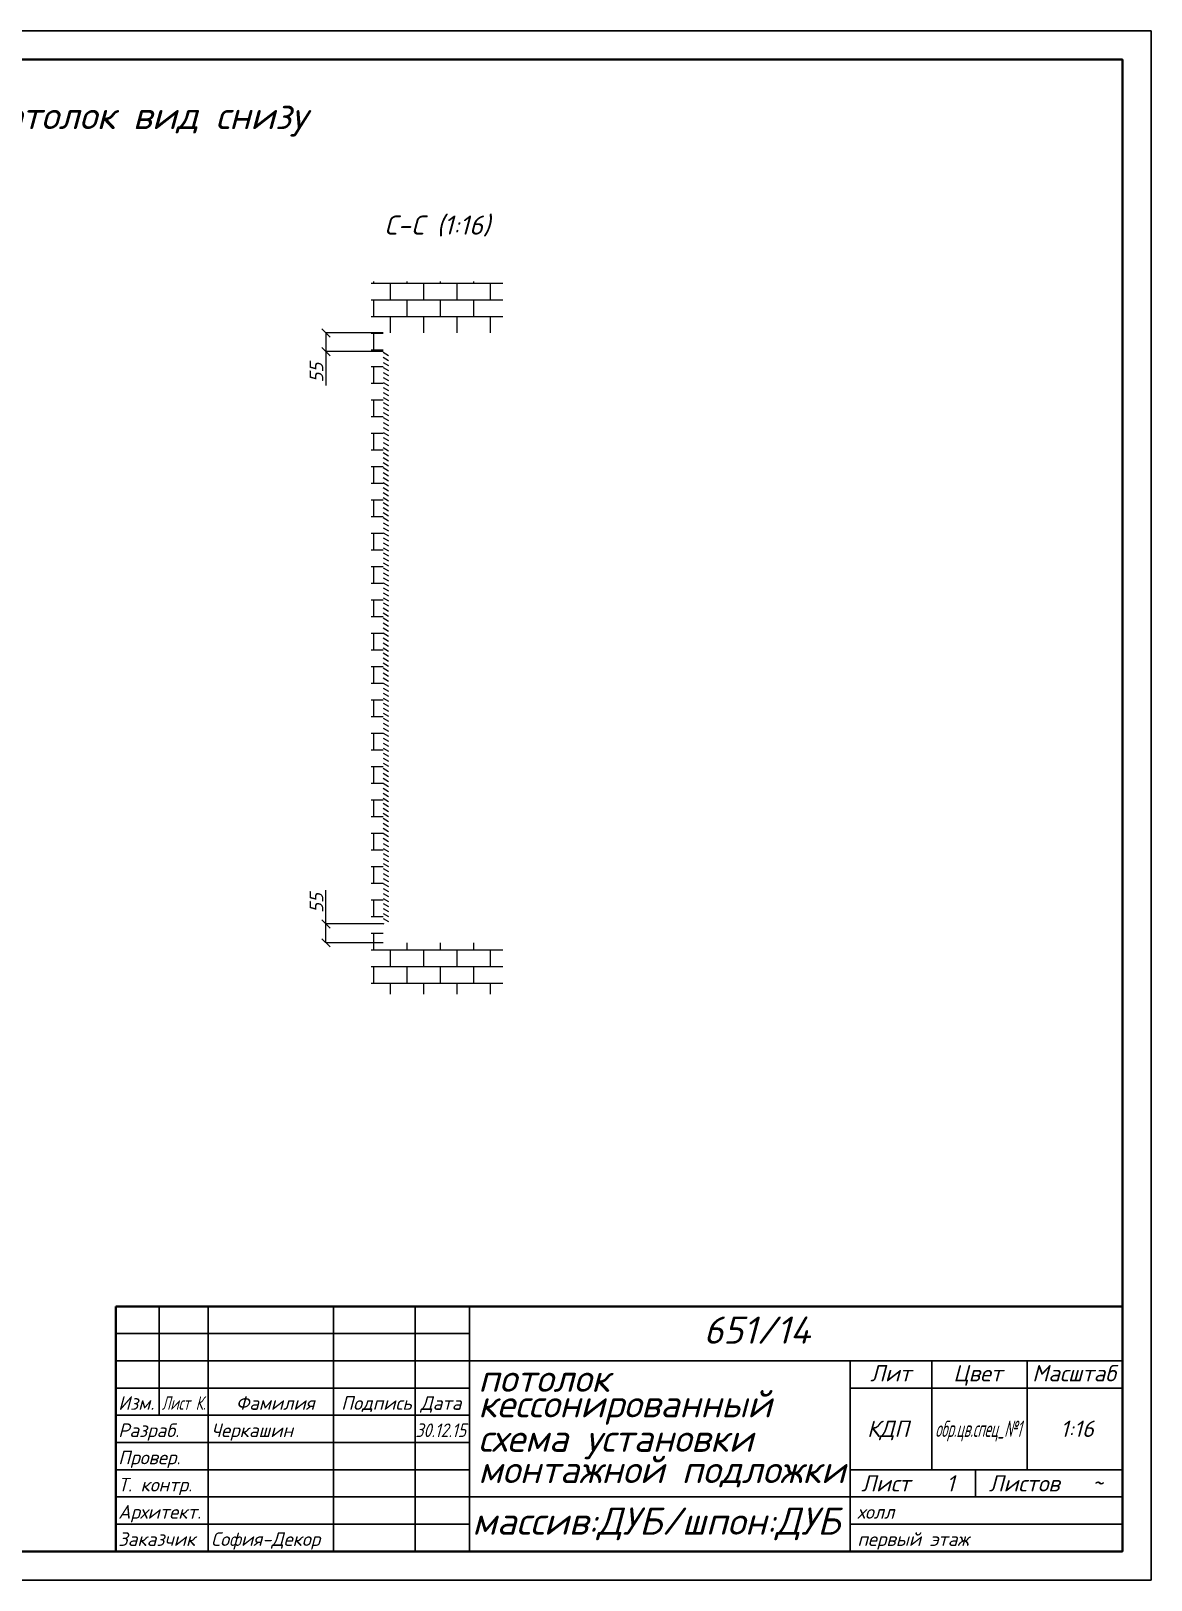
# Paper-space layout 'потолок кессонированный' of a CAD drawing. Header units: millimetres. Extents: x -27 to 1273, y -1179 to -896.
# Drawn here: x 1068 to 1273, y -1179 to -895.7 of the extents above; entities that cross this region are included whole.
import ezdxf
from ezdxf.enums import TextEntityAlignment as Align

# ---------------------------------------------------------------- set-up
doc = ezdxf.new("R2010")
doc.units = ezdxf.units.MM
for name, color, linetype, lineweight in [('MD_Аннотация', 1, 'Continuous', 9), ('MD_Штриховка', 5, 'Continuous', 9), ('служебный слой РАЗМЕРЫ', 4, 'Continuous', 9)]:
    doc.layers.add(name, color=color, linetype=linetype, lineweight=lineweight)
doc.layers.add('служебный слой ШТАМП', color=4, linetype='Continuous')
doc.styles.add('ЕСКД', font='isocpeur.ttf', dxfattribs={"oblique": 15})
doc.dimstyles.new('ЕСКД', dxfattribs={"dimtxt": 2.5, "dimasz": 1.5, "dimexe": 0.05, "dimexo": 0, "dimgap": 0.5, "dimtad": 1, "dimdec": 1, "dimzin": 9, "dimtxsty": 'ЕСКД', "dimblk": 'OBLIQUE', "dimcen": -0.05, "dimclrd": 256, "dimclre": 256, "dimclrt": 256, "dimadec": 1, "dimazin": 0, "dimtfac": 1, "dimtdec": 1, "dimtmove": 0, "dimatfit": 3, "dimldrblk": 'DOTSMALL', "dimfxl": 1, "dimlwd": -1, "dimlwe": -1, "dimarcsym": 0})

# ---------------------------------------------------------------- blocks, each defined once
blk = doc.blocks.new('_OBLIQUE')
at = {"color": 0, "linetype": 'ByBlock'}
blk.add_line((-0.5, -0.5), (0.5, 0.5), dxfattribs=at)
blk = doc.blocks.new('*D113')
at = {"layer": 'Defpoints', "color": 0, "transparency": 16777216}
for p in [(1122.03, -1059.04), (1132.49, -1059.04), (1132.49, -1062.48)]:
    blk.add_point(p, dxfattribs=at)
at = {"layer": 'служебный слой РАЗМЕРЫ', "transparency": 16777216}
for p, q in [((1122.03, -1059.04), (1122.03, -1052.87)), ((1132.49, -1059.04), (1121.98, -1059.04)), ((1122.03, -1062.48), (1122.03, -1059.04)), ((1132.49, -1062.48), (1121.98, -1062.48))]:
    blk.add_line(p, q, dxfattribs=at)
at = {"layer": 'служебный слой РАЗМЕРЫ', "transparency": 16777216, "xscale": 1.5, "yscale": 1.5, "zscale": 1.5}
for p, rotation in [((1122.03, -1059.04), 90), ((1122.03, -1062.48), 270)]:
    blk.add_blockref('_OBLIQUE', p, dxfattribs=dict(at, rotation=rotation))
at = {"layer": 'служебный слой РАЗМЕРЫ', "transparency": 16777216, "insert": (1120.28, -1055.21), "char_height": 2.5, "attachment_point": 5, "rotation": 90, "style": 'ЕСКД'}
blk.add_mtext('55', dxfattribs=at)
blk = doc.blocks.new('_DotSmall')
at = {"color": 0, "linetype": 'ByBlock', "lineweight": -3, "const_width": 0.5}
blk.add_lwpolyline([(-0.0625, 0, 1), (0.0625, 0, 1)], format="xyb", close=True, dxfattribs=at)
blk = doc.blocks.new('*D114')
at = {"layer": 'Defpoints', "color": 0, "transparency": 16777216}
for p in [(1132.49, -950.92), (1122.03, -954.35), (1132.49, -954.35)]:
    blk.add_point(p, dxfattribs=at)
at = {"layer": 'служебный слой РАЗМЕРЫ', "transparency": 16777216}
for p, q in [((1132.49, -950.92), (1121.98, -950.92)), ((1122.03, -950.92), (1122.03, -954.35)), ((1132.49, -954.35), (1121.98, -954.35)), ((1122.03, -954.35), (1122.03, -960.52))]:
    blk.add_line(p, q, dxfattribs=at)
at = {"layer": 'служебный слой РАЗМЕРЫ', "transparency": 16777216, "xscale": 1.5, "yscale": 1.5, "zscale": 1.5}
for p, rotation in [((1122.03, -950.92), 90), ((1122.03, -954.35), 270)]:
    blk.add_blockref('_OBLIQUE', p, dxfattribs=dict(at, rotation=rotation))
at = {"layer": 'служебный слой РАЗМЕРЫ', "transparency": 16777216, "insert": (1120.28, -958.19), "char_height": 2.5, "attachment_point": 5, "rotation": 90, "style": 'ЕСКД'}
blk.add_mtext('55', dxfattribs=at)

psp = doc.layouts.new('потолок кессонированный')

# ---------------------------------------------------------------- hatches: boundary and pattern name
at = {"layer": 'MD_Штриховка'}
h = psp.add_hatch(dxfattribs=at)
h.set_pattern_fill('AR-B816', color=256, scale=0.015, style=0)
h.paths.add_polyline_path([(1130.3074, -1071.854), (1132.4949, -1071.854), (1132.4949, -1062.479), (1132.4949, -1059.0415), (1132.4949, -954.354), (1132.4949, -950.9165), (1132.4949, -941.5415), (1130.3074, -941.5415)], flags=0)
h = psp.add_hatch(dxfattribs=at)
h.set_pattern_fill('AR-B816', color=256, scale=0.015, style=0)
h.paths.add_polyline_path([(1154.3699, -941.5415), (1132.4949, -941.5415), (1132.4949, -950.9165), (1154.3699, -950.9165)], flags=0)
h.paths.add_polyline_path([(1132.4949, -1071.854), (1154.3699, -1071.854), (1154.3699, -1062.479), (1132.4949, -1062.479)], flags=0)
h = psp.add_hatch(dxfattribs=at)
h.set_pattern_fill('ANSI31', color=256, scale=0.25, angle=105, style=0)
h.paths.add_polyline_path([(1133.4949, -954.354), (1132.4949, -954.354), (1132.4949, -1059.0415), (1133.4949, -1059.0415)], flags=0)

# ---------------------------------------------------------------- linework, layer by layer
at = {"layer": 'служебный слой ШТАМП', "lineweight": 35}
for p, q in [((1083.5524, -1173.8086), (1083.5524, -1128.9992)), ((1083.5524, -1128.9992), (1267.7689, -1128.9992))]:
    psp.add_line(p, q, dxfattribs=at)
at = {"layer": 'служебный слой ШТАМП', "lineweight": -3}
for p, q in [((1083.5524, -1128.9992), (1148.2772, -1128.9992)), ((1091.5186, -1128.9992), (1091.5186, -1148.9145)), ((1100.4804, -1173.8086), (1100.4804, -1128.9992)), ((1123.383, -1173.8086), (1123.383, -1128.9992)), ((1138.3195, -1173.8086), (1138.3195, -1128.9992)), ((1148.2772, -1173.8086), (1148.2772, -1128.9992)), ((1083.5524, -1133.978), (1148.2772, -1133.978)), ((1083.5524, -1138.9569), (1267.7689, -1138.9569)), ((1217.9807, -1173.8086), (1217.9807, -1138.9569)), ((1232.9172, -1138.9569), (1232.9172, -1158.8722)), ((1250.3431, -1138.9569), (1250.3431, -1158.8722)), ((1083.5524, -1143.9357), (1148.2772, -1143.9357)), ((1217.9807, -1143.9357), (1267.7689, -1143.9357)), ((1083.5524, -1148.9145), (1148.2772, -1148.9145)), ((1083.5524, -1153.8933), (1148.2772, -1153.8933)), ((1083.5524, -1158.8722), (1148.2772, -1158.8722)), ((1217.9807, -1158.8722), (1267.7689, -1158.8722)), ((1240.8833, -1163.851), (1240.8833, -1158.8722)), ((1083.5524, -1163.851), (1267.7689, -1163.851)), ((1083.5524, -1168.8298), (1148.2772, -1168.8298)), ((1217.9807, -1168.8298), (1267.7689, -1168.8298))]:
    psp.add_line(p, q, dxfattribs=at)
at = {"layer": 'служебный слой ШТАМП'}
psp.add_lwpolyline([(863.0755, -1179.0495), (1273.0098, -1179.0495), (1273.0098, -895.6914), (863.0755, -895.6914)], close=True, dxfattribs=at)
at = {"layer": 'служебный слой ШТАМП', "lineweight": 35}
psp.add_lwpolyline([(883.0389, -1173.8086), (1267.7689, -1173.8086), (1267.7689, -900.9322), (883.0389, -900.9322)], close=True, dxfattribs=at)

# ---------------------------------------------------------------- texts
at = {"layer": 'MD_Аннотация', "insert": (1142.3387, -933.2915), "char_height": 3.5, "width": 25.270458, "attachment_point": 8, "style": 'ЕСКД'}
psp.add_mtext('C-C (1:16)', dxfattribs=at)
at = {"layer": 'служебный слой РАЗМЕРЫ', "insert": (1059.3133, -908.6489), "char_height": 5, "attachment_point": 1, "style": 'ЕСКД'}
psp.add_mtext_dynamic_manual_height_columns('потолок вид снизу', width=72.918245, gutter_width=12.5, heights=[0], dxfattribs=at)
at = {"layer": 'служебный слой ШТАМП', "lineweight": -3, "style": 'ЕСКД', "oblique": 15}
for s, height, p in [('651/14', 4.97882, (1191.1194, -1135.8249)), ('потолок', 4.97882, (1149.8906, -1144.6328)), ('Лит', 2.98729, (1221.6105, -1142.7139)), ('Цвет', 2.98729, (1236.8315, -1142.7139)), ('кессонированный', 4.978825, (1149.8906, -1149.3013)), ('Изм.', 2.48941, (1084.0083, -1147.9187)), ('Фамилия', 2.48941, (1105.5283, -1147.9187)), ('Подпись', 2.48941, (1124.8077, -1147.9187)), ('Дата', 2.48941, (1139.3153, -1147.9187)), ('Разраб.', 2.48941, (1084.0083, -1152.8976)), ('Черкашин', 2.48941, (1101.0128, -1152.8976)), ('КДП', 2.98729, (1221.0539, -1152.8787)), ('1:16', 2.98729, (1256.412, -1152.8787)), ('схема установки', 4.978825, (1149.8906, -1155.6014)), ('Провер.', 2.48941, (1084.0083, -1157.8764)), ('монтажной подложки', 4.978825, (1149.8906, -1161.3235)), ('Т. контр.', 2.48941, (1084.0083, -1162.8552)), ('Лист', 2.98729, (1219.9722, -1162.8552)), ('Листов', 2.98729, (1243.3073, -1162.8552)), ('Архитект.', 2.48941, (1084.0083, -1167.834)), ('холл', 2.48941, (1219.2752, -1167.834)), ('Заказчик', 2.48941, (1084.0083, -1172.8129)), ('София-Декор', 2.489412, (1101.0128, -1172.8129)), ('первый этаж', 2.489412, (1219.2752, -1172.8129))]:
    psp.add_text(s, height=height, dxfattribs=at).set_placement(p)
for s, height, width, p, p2 in [('Масштаб', 2.98729, 0.914528, (1251.2737, -1142.7139), (1266.5727, -1142.7139)), ('Лист К.', 2.48941, 0.68412, (1091.9744, -1147.9187), (1099.9787, -1147.9187)), ('30.12.15', 2.48941, 0.847416, (1138.3887, -1152.8976), (1147.6708, -1152.8976)), ('обр.цв.спец_№1', 2.987295, 0.548685, (1233.5181, -1152.8787), (1249.2533, -1152.8787)), ('массив:ДУБ/шпон:ДУБ', 4.978825, 1.001524, (1148.7869, -1170.7595), (1216.1035, -1170.7595))]:
    psp.add_text(s, height=height, dxfattribs=dict(at, width=width)).set_placement(p, p2, align=Align.FIT)
for s, p in [('1', (1236.2997, -1159.8834)), ('~', (1263.1853, -1159.8834))]:
    psp.add_text(s, height=2.9873, dxfattribs=at).set_placement(p, align=Align.TOP_CENTER)

# ---------------------------------------------------------------- dimensions: what is measured, and where the dimension line sits
at = {"layer": 'служебный слой РАЗМЕРЫ'}
for base, p1, p2, picture, middle in [((1122.0263, -954.354), (1132.4949, -950.9165), (1132.4949, -954.354), '*D114', (1120.2763, -958.1889)), ((1122.0263, -1059.0415), (1132.4949, -1062.479), (1132.4949, -1059.0415), '*D113', (1120.2763, -1055.2065))]:
    dim = psp.add_linear_dim(base=base, p1=p1, p2=p2, angle=270, dimstyle='ЕСКД', override={"dimlfac": -16}, dxfattribs=at)
    dim.commit()
    dim.dimension.update_dxf_attribs({"geometry": picture, "text_midpoint": middle})

doc.saveas('drawing.dxf')
